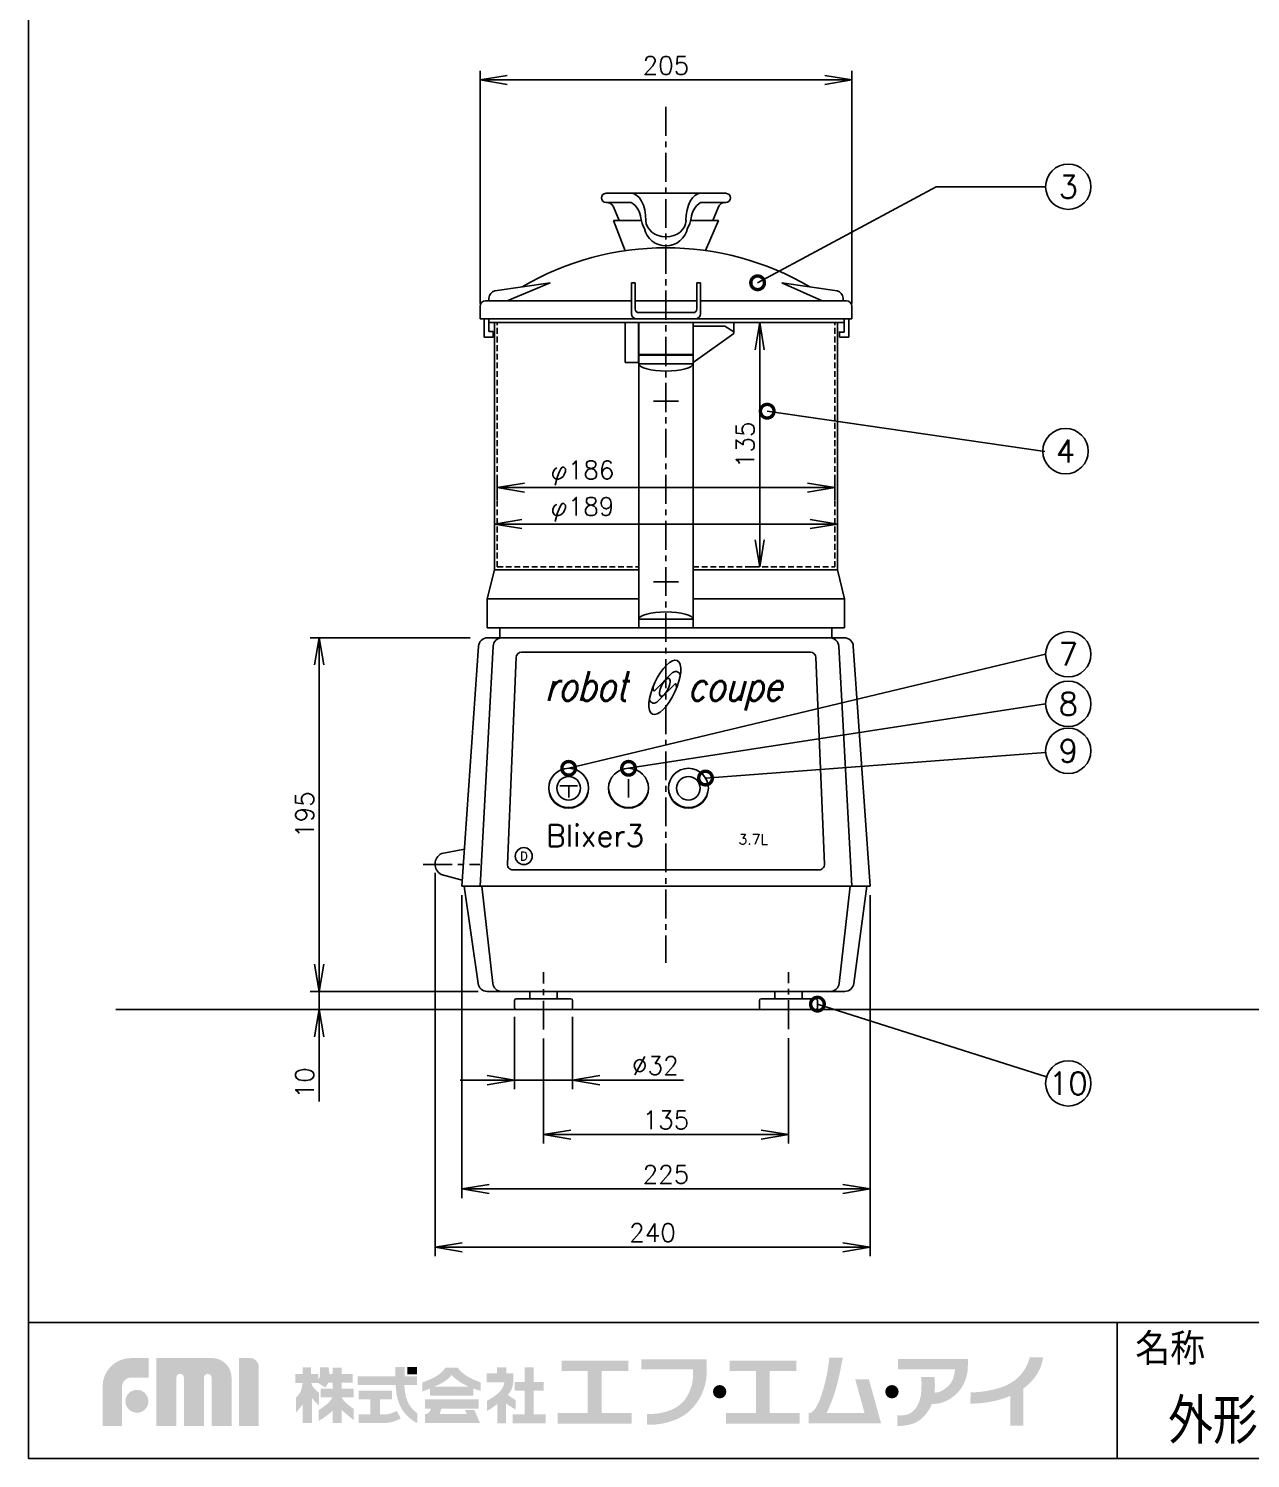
# Model space of a CAD drawing. Extents: x 115 to 2025, y 0 to 1377.
# Drawn here: x 115 to 789, y 0 to 788 of the extents above; entities that cross this region are included whole.
import ezdxf
from ezdxf.enums import TextEntityAlignment as Align

# ---------------------------------------------------------------- set-up
doc = ezdxf.new("R2010")
doc.units = 0
doc.header["$LTSCALE"] = 0.5
doc.header["$PDMODE"] = 3
doc.linetypes.add('CENTER', pattern=[50.8, 31.75, -6.35, 6.35, -6.35])
doc.linetypes.add('HIDDEN', pattern=[9.525, 6.35, -3.175])
doc.layers.get('0').update_dxf_attribs({"linetype": 'CONTINUOUS'})
doc.layers.get('DEFPOINTS').update_dxf_attribs({"linetype": 'CONTINUOUS'})
for name, color, linetype in [('DANMEN', 7, 'CONTINUOUS'), ('SUNPOU', 7, 'CONTINUOUS'), ('WAKU', 7, 'CONTINUOUS')]:
    doc.layers.add(name, color=color, linetype=linetype)
doc.styles.get("Standard").update_dxf_attribs({"font": 'ROMANS', "bigfont": 'EXTFONT.shx'})
doc.dimstyles.get("Standard").update_dxf_attribs({"dimscale": 5, "dimtxt": 2, "dimasz": 3, "dimexe": 1, "dimexo": 1, "dimgap": 0.6, "dimtad": 3, "dimdec": 0, "dimzin": 0, "dimdsep": 46, "dimtxsty": 'STANDARD', "dimblk1": 'OPEN', "dimblk2": 'OPEN', "dimsah": 1, "dimcen": 1.5, "dimclrd": 7, "dimclre": 7, "dimclrt": 7, "dimadec": 0, "dimazin": 0, "dimtfac": 1, "dimtdec": 0, "dimtmove": 0, "dimatfit": 0, "dimldrblk": 'DOTSMALL', "dimfxl": 1, "dimtvp": 1, "dimtolj": 1, "dimtzin": 0, "dimarcsym": 0})

# ---------------------------------------------------------------- blocks, each defined once
blk = doc.blocks.new('_OPEN')
at = {"color": 0, "linetype": 'ByBlock'}
for p, q in [((-1, 0.167), (0, 0)), ((0, 0), (-1, -0.167)), ((0, 0), (-1, 0))]:
    blk.add_line(p, q, dxfattribs=at)
blk = doc.blocks.new('*D2')
at = {"layer": 'DEFPOINTS', "color": 0}
for p in [(533.84, 236.66), (398.84, 236.41), (533.84, 178.54)]:
    blk.add_point(p, dxfattribs=at)
at = {"layer": 'SUNPOU', "color": 7, "lineweight": -2}
for p, q in [((398.84, 231.41), (398.84, 173.54)), ((533.84, 231.66), (533.84, 173.54)), ((413.84, 178.54), (518.84, 178.54))]:
    blk.add_line(p, q, dxfattribs=at)
at = {"layer": 'SUNPOU', "color": 7, "lineweight": -2, "xscale": 15, "yscale": 15, "zscale": 15, "rotation": 180}
blk.add_blockref('_OPEN', (398.84, 178.54), dxfattribs=at)
at = {"layer": 'SUNPOU', "color": 7, "lineweight": -2, "xscale": 15, "yscale": 15, "zscale": 15}
blk.add_blockref('_OPEN', (533.84, 178.54), dxfattribs=at)
at = {"layer": 'SUNPOU', "color": 7, "insert": (466.34, 186.54), "char_height": 10, "attachment_point": 5}
blk.add_mtext('\\A1;135', dxfattribs=at)
blk = doc.blocks.new('_DotSmall')
at = {"color": 0, "linetype": 'ByBlock', "const_width": 0.5}
blk.add_lwpolyline([(-0.0625, 0, 1), (0.0625, 0, 1)], format="xyb", close=True, dxfattribs=at)
blk = doc.blocks.new('*D3')
at = {"layer": 'DEFPOINTS', "color": 0}
for p in [(382.84, 248.44), (414.84, 248.44), (414.84, 208.54)]:
    blk.add_point(p, dxfattribs=at)
at = {"layer": 'SUNPOU', "color": 7, "lineweight": -2}
for p, q in [((382.84, 243.44), (382.84, 203.54)), ((414.84, 243.44), (414.84, 203.54)), ((367.84, 208.54), (352.84, 208.54)), ((382.84, 208.54), (414.84, 208.54)), ((429.84, 208.54), (476.07, 208.54))]:
    blk.add_line(p, q, dxfattribs=at)
at = {"layer": 'SUNPOU', "color": 7, "lineweight": -2, "xscale": 15, "yscale": 15, "zscale": 15}
blk.add_blockref('_OPEN', (382.84, 208.54), dxfattribs=at)
at = {"layer": 'SUNPOU', "color": 7, "lineweight": -2, "xscale": 15, "yscale": 15, "zscale": 15, "rotation": 180}
blk.add_blockref('_OPEN', (414.84, 208.54), dxfattribs=at)
at = {"layer": 'SUNPOU', "color": 7, "insert": (460.46, 216.54), "char_height": 10, "attachment_point": 5}
blk.add_mtext('\\A1;%%C32', dxfattribs=at)
blk = doc.blocks.new('*D4')
at = {"layer": 'DEFPOINTS', "color": 0}
for p in [(367.76, 257.44), (275.17, 247.44), (358.42, 247.44)]:
    blk.add_point(p, dxfattribs=at)
at = {"layer": 'SUNPOU', "color": 7, "lineweight": -2}
for p, q in [((275.17, 272.44), (275.17, 287.44)), ((362.76, 257.44), (270.17, 257.44)), ((275.17, 257.44), (275.17, 247.44)), ((353.42, 247.44), (270.17, 247.44)), ((275.17, 232.44), (275.17, 196.68))]:
    blk.add_line(p, q, dxfattribs=at)
at = {"layer": 'SUNPOU', "color": 7, "lineweight": -2, "xscale": 15, "yscale": 15, "zscale": 15}
for p, rotation in [((275.17, 257.44), 270), ((275.17, 247.44), 90)]:
    blk.add_blockref('_OPEN', p, dxfattribs=dict(at, rotation=rotation))
at = {"layer": 'SUNPOU', "color": 7, "insert": (267.17, 207.06), "char_height": 10, "attachment_point": 5, "rotation": 90}
blk.add_mtext('\\A1;10', dxfattribs=at)
blk = doc.blocks.new('*D5')
at = {"layer": 'DEFPOINTS', "color": 0}
for p in [(275.17, 452.44), (363.32, 452.44), (367.76, 257.44)]:
    blk.add_point(p, dxfattribs=at)
at = {"layer": 'SUNPOU', "color": 7, "lineweight": -2}
for p, q in [((358.32, 452.44), (270.17, 452.44)), ((275.17, 272.44), (275.17, 437.44)), ((362.76, 257.44), (270.17, 257.44))]:
    blk.add_line(p, q, dxfattribs=at)
at = {"layer": 'SUNPOU', "color": 7, "lineweight": -2, "xscale": 15, "yscale": 15, "zscale": 15}
for p, rotation in [((275.17, 452.44), 90), ((275.17, 257.44), 270)]:
    blk.add_blockref('_OPEN', p, dxfattribs=dict(at, rotation=rotation))
at = {"layer": 'SUNPOU', "color": 7, "insert": (267.17, 354.94), "char_height": 10, "attachment_point": 5, "rotation": 90}
blk.add_mtext('\\A1;195', dxfattribs=at)
blk = doc.blocks.new('*D11')
at = {"layer": 'DEFPOINTS', "color": 0}
for p in [(518.01, 626.15), (520.59, 626.15), (520.59, 491.44)]:
    blk.add_point(p, dxfattribs=at)
at = {"layer": 'SUNPOU', "color": 7, "lineweight": -2}
for p, q in [((515.59, 626.15), (513.01, 626.15)), ((518.01, 506.44), (518.01, 611.15)), ((515.59, 491.44), (513.01, 491.44))]:
    blk.add_line(p, q, dxfattribs=at)
at = {"layer": 'SUNPOU', "color": 7, "lineweight": -2, "xscale": 15, "yscale": 15, "zscale": 15}
for p, rotation in [((518.01, 626.15), 90), ((518.01, 491.44), 270)]:
    blk.add_blockref('_OPEN', p, dxfattribs=dict(at, rotation=rotation))
at = {"layer": 'SUNPOU', "color": 7, "insert": (510.01, 558.8), "char_height": 10, "attachment_point": 5, "rotation": 90}
blk.add_mtext('\\A1;135', dxfattribs=at)
blk = doc.blocks.new('*D17')
at = {"layer": 'DEFPOINTS', "color": 0}
for p in [(568.84, 759.92), (363.84, 631.65), (568.84, 631.65)]:
    blk.add_point(p, dxfattribs=at)
at = {"layer": 'SUNPOU', "color": 7, "lineweight": -2}
for p, q in [((363.84, 636.65), (363.84, 764.92)), ((568.84, 636.65), (568.84, 764.92)), ((378.84, 759.92), (553.84, 759.92))]:
    blk.add_line(p, q, dxfattribs=at)
at = {"layer": 'SUNPOU', "color": 7, "lineweight": -2, "xscale": 15, "yscale": 15, "zscale": 15, "rotation": 180}
blk.add_blockref('_OPEN', (363.84, 759.92), dxfattribs=at)
at = {"layer": 'SUNPOU', "color": 7, "lineweight": -2, "xscale": 15, "yscale": 15, "zscale": 15}
blk.add_blockref('_OPEN', (568.84, 759.92), dxfattribs=at)
at = {"layer": 'SUNPOU', "color": 7, "insert": (466.34, 767.92), "char_height": 10, "attachment_point": 5}
blk.add_mtext('\\A1;205', dxfattribs=at)
blk = doc.blocks.new('*D22')
at = {"layer": 'DEFPOINTS', "color": 0}
for p in [(353.84, 315.44), (578.84, 315.44), (578.84, 148.54)]:
    blk.add_point(p, dxfattribs=at)
at = {"layer": 'SUNPOU', "color": 7, "lineweight": -2}
for p, q in [((353.84, 310.44), (353.84, 143.54)), ((578.84, 310.44), (578.84, 143.54)), ((368.84, 148.54), (563.84, 148.54))]:
    blk.add_line(p, q, dxfattribs=at)
at = {"layer": 'SUNPOU', "color": 7, "lineweight": -2, "xscale": 15, "yscale": 15, "zscale": 15, "rotation": 180}
blk.add_blockref('_OPEN', (353.84, 148.54), dxfattribs=at)
at = {"layer": 'SUNPOU', "color": 7, "lineweight": -2, "xscale": 15, "yscale": 15, "zscale": 15}
blk.add_blockref('_OPEN', (578.84, 148.54), dxfattribs=at)
at = {"layer": 'SUNPOU', "color": 7, "insert": (466.34, 156.54), "char_height": 10, "attachment_point": 5}
blk.add_mtext('\\A1;225', dxfattribs=at)
blk = doc.blocks.new('*D23')
at = {"layer": 'DEFPOINTS', "color": 0}
for p in [(339.04, 327.8), (578.84, 315.44), (578.84, 116.43)]:
    blk.add_point(p, dxfattribs=at)
at = {"layer": 'SUNPOU', "color": 7, "lineweight": -2}
for p, q in [((339.04, 322.8), (339.04, 111.43)), ((578.84, 310.44), (578.84, 111.43)), ((354.04, 116.43), (563.84, 116.43))]:
    blk.add_line(p, q, dxfattribs=at)
at = {"layer": 'SUNPOU', "color": 7, "lineweight": -2, "xscale": 15, "yscale": 15, "zscale": 15, "rotation": 180}
blk.add_blockref('_OPEN', (339.04, 116.43), dxfattribs=at)
at = {"layer": 'SUNPOU', "color": 7, "lineweight": -2, "xscale": 15, "yscale": 15, "zscale": 15}
blk.add_blockref('_OPEN', (578.84, 116.43), dxfattribs=at)
at = {"layer": 'SUNPOU', "color": 7, "insert": (458.94, 124.43), "char_height": 10, "attachment_point": 5}
blk.add_mtext('\\A1;240', dxfattribs=at)
blk = doc.blocks.new('*D24')
at = {"layer": 'DEFPOINTS', "color": 0}
for p in [(371.84, 515.11), (560.84, 515.11), (560.84, 515.11)]:
    blk.add_point(p, dxfattribs=at)
at = {"layer": 'SUNPOU', "color": 7, "lineweight": -2}
blk.add_line((386.84, 515.11), (545.84, 515.11), dxfattribs=at)
at = {"layer": 'SUNPOU', "color": 7, "lineweight": -2, "xscale": 15, "yscale": 15, "zscale": 15, "rotation": 180}
blk.add_blockref('_OPEN', (371.84, 515.11), dxfattribs=at)
at = {"layer": 'SUNPOU', "color": 7, "lineweight": -2, "xscale": 15, "yscale": 15, "zscale": 15}
blk.add_blockref('_OPEN', (560.84, 515.11), dxfattribs=at)
at = {"layer": 'SUNPOU', "color": 7, "insert": (420.31, 523.11), "char_height": 10, "attachment_point": 5}
blk.add_mtext('\\A1;φ189', dxfattribs=at)
blk = doc.blocks.new('*D25')
at = {"layer": 'DEFPOINTS', "color": 0}
for p in [(373.34, 535.21), (373.34, 523.34), (559.34, 523.34)]:
    blk.add_point(p, dxfattribs=at)
at = {"layer": 'SUNPOU', "color": 7, "lineweight": -2}
for p, q in [((373.34, 528.34), (373.34, 540.21)), ((559.34, 528.34), (559.34, 540.21)), ((544.34, 535.21), (388.34, 535.21))]:
    blk.add_line(p, q, dxfattribs=at)
at = {"layer": 'SUNPOU', "color": 7, "lineweight": -2, "xscale": 15, "yscale": 15, "zscale": 15, "rotation": 180}
blk.add_blockref('_OPEN', (373.34, 535.21), dxfattribs=at)
at = {"layer": 'SUNPOU', "color": 7, "lineweight": -2, "xscale": 15, "yscale": 15, "zscale": 15}
blk.add_blockref('_OPEN', (559.34, 535.21), dxfattribs=at)
at = {"layer": 'SUNPOU', "color": 7, "insert": (420.31, 543.21), "char_height": 10, "attachment_point": 5}
blk.add_mtext('\\A1;φ186', dxfattribs=at)

msp = doc.modelspace()

# ---------------------------------------------------------------- hatches: boundary and pattern name
at = {"layer": 'WAKU'}
h = msp.add_hatch(color=1, dxfattribs=at)
edge = h.paths.add_edge_path()
edge.add_spline(control_points=[(155.78, 17.85), (155.78, 17.85), (155.78, 39.66), (155.78, 39.66), (155.78, 48.29), (162.8, 55.31), (171.43, 55.31), (171.43, 55.31), (181.16, 55.31), (181.16, 55.31), (181.16, 55.31), (181.16, 44.53), (181.16, 44.53), (181.16, 44.53), (171.43, 44.53), (171.43, 44.53), (168.75, 44.53), (166.56, 42.34), (166.56, 39.66), (166.56, 39.66), (166.56, 17.85), (166.56, 17.85), (166.56, 17.85), (155.78, 17.85), (155.78, 17.85)], knot_values=[0, 0, 0, 0, 1, 1, 1, 2, 2, 2, 3, 3, 3, 4, 4, 4, 5, 5, 5, 6, 6, 6, 7, 7, 7, 8, 8, 8, 8], degree=3, periodic=0)
h = msp.add_hatch(color=1, dxfattribs=at)
edge = h.paths.add_edge_path()
edge.add_spline(control_points=[(226.74, 17.85), (226.74, 17.85), (215.86, 17.85), (215.86, 17.85), (215.86, 17.85), (215.86, 44.54), (215.86, 44.54), (215.86, 45.7), (214.92, 46.64), (213.76, 46.64), (212.6, 46.64), (211.66, 45.7), (211.66, 44.54), (211.66, 44.54), (211.66, 17.85), (211.66, 17.85), (211.66, 17.85), (200.62, 17.85), (200.62, 17.85), (200.62, 17.85), (200.62, 44.54), (200.62, 44.54), (200.62, 45.7), (199.69, 46.64), (198.53, 46.64), (197.36, 46.64), (196.42, 45.7), (196.42, 44.54), (196.42, 44.54), (196.42, 17.85), (196.42, 17.85), (196.42, 17.85), (185.4, 17.85), (185.4, 17.85), (185.4, 17.85), (185.4, 55.31), (185.4, 55.31), (185.4, 55.31), (201.24, 55.31), (201.24, 55.31), (201.24, 55.31), (216.11, 55.31), (216.11, 55.31), (222.05, 55.31), (226.89, 50.48), (226.89, 44.54), (226.89, 44.54), (226.89, 43.54), (226.89, 43.54), (226.89, 41.88), (226.89, 17.85), (226.89, 17.85), (226.89, 17.85), (226.74, 17.85), (226.74, 17.85)], knot_values=[0, 0, 0, 0, 1, 1, 1, 2, 2, 2, 3, 3, 3, 4, 4, 4, 5, 5, 5, 6, 6, 6, 7, 7, 7, 8, 8, 8, 9, 9, 9, 10, 10, 10, 11, 11, 11, 12, 12, 12, 13, 13, 13, 14, 14, 14, 15, 15, 15, 16, 16, 16, 17, 17, 17, 18, 18, 18, 18], degree=3, periodic=0)
h = msp.add_hatch(color=1, dxfattribs=at)
edge = h.paths.add_edge_path()
edge.add_spline(control_points=[(231.05, 17.85), (231.05, 17.85), (231.05, 55.33), (231.05, 55.33), (231.05, 55.33), (236.97, 55.33), (236.97, 55.33), (239.66, 55.33), (241.84, 53.15), (241.84, 50.46), (241.84, 50.46), (241.84, 17.85), (241.84, 17.85), (241.84, 17.85), (231.05, 17.85), (231.05, 17.85)], knot_values=[0, 0, 0, 0, 1, 1, 1, 2, 2, 2, 3, 3, 3, 4, 4, 4, 5, 5, 5, 5], degree=3, periodic=0)
h = msp.add_hatch(color=1, dxfattribs=at)
edge = h.paths.add_edge_path()
edge.add_spline(control_points=[(578.2, 43.65), (578.2, 43.65), (570.65, 43.65), (570.65, 43.65), (570.65, 43.65), (575.77, 25.11), (575.77, 25.11), (575.77, 25.11), (554.88, 25.11), (554.88, 25.11), (555.48, 26.27), (556.81, 29.05), (558.58, 33.87), (561.44, 41.68), (563.8, 55.58), (563.8, 55.58), (563.8, 55.58), (556.35, 55.58), (556.35, 55.58), (556.35, 55.58), (555.84, 46.26), (552.11, 35.08), (549.57, 27.44), (547.28, 25.54), (546.09, 25.11), (546.09, 25.11), (544.97, 25.11), (544.97, 25.11), (544.97, 25.11), (544.97, 19.33), (544.97, 19.33), (544.97, 19.33), (577.36, 19.33), (577.36, 19.33), (577.36, 19.33), (582.3, 19.33), (582.3, 19.33), (582.3, 19.33), (584.91, 19.33), (584.91, 19.33), (584.91, 19.33), (578.2, 43.65), (578.2, 43.65)], knot_values=[0, 0, 0, 0, 1, 1, 1, 2, 2, 2, 3, 3, 3, 4, 4, 4, 5, 5, 5, 6, 6, 6, 7, 7, 7, 8, 8, 8, 9, 9, 9, 10, 10, 10, 11, 11, 11, 12, 12, 12, 13, 13, 13, 14, 14, 14, 14], degree=3, periodic=0)
h = msp.add_hatch(color=1, dxfattribs=at)
edge = h.paths.add_edge_path()
edge.add_spline(control_points=[(674.23, 55.69), (674.23, 55.69), (666.91, 55.69), (666.91, 55.69), (666.89, 55.57), (664.79, 45.48), (654.9, 40.72), (651.18, 38.93), (647.89, 38.14), (645.1, 37.55), (638.95, 36.25), (634.42, 36.46), (634.37, 36.46), (634.37, 36.46), (634.05, 30.24), (634.05, 30.24), (634.26, 30.23), (639.39, 29.98), (646.39, 31.46), (649.17, 32.05), (652.38, 32.86), (656.11, 34.45), (656.11, 34.45), (656.11, 18.05), (656.11, 18.05), (656.11, 18.05), (663.36, 18.05), (663.36, 18.05), (663.36, 18.05), (663.36, 38.48), (663.36, 38.48), (673.54, 45.8), (674.12, 55.2), (674.23, 55.69)], knot_values=[0, 0, 0, 0, 1, 1, 1, 2, 2, 2, 3, 3, 3, 4, 4, 4, 5, 5, 5, 6, 6, 6, 7, 7, 7, 8, 8, 8, 9, 9, 9, 10, 10, 10, 11, 11, 11, 11], degree=3, periodic=0)
h = msp.add_hatch(color=1, dxfattribs=at)
edge = h.paths.add_edge_path(flags=16)
edge.add_spline(control_points=[(294.19, 27.33), (294.19, 27.33), (292.22, 28.6), (290.19, 30.35), (288.97, 31.4), (288.13, 32.65), (287.66, 33.48), (287.66, 33.48), (287.66, 33.58), (287.66, 33.58), (287.66, 33.58), (294.1, 33.58), (294.1, 33.58), (294.1, 33.58), (294.1, 38.36), (294.1, 38.36), (294.1, 38.36), (287.66, 38.36), (287.66, 38.36), (287.66, 38.36), (287.66, 41.73), (287.66, 41.73), (287.66, 41.73), (293.7, 41.73), (293.7, 41.73), (293.7, 41.73), (293.7, 46.51), (293.7, 46.51), (293.7, 46.51), (287.66, 46.51), (287.66, 46.51), (287.66, 46.51), (287.66, 50.09), (287.66, 50.09), (287.66, 50.09), (282.6, 50.09), (282.6, 50.09), (282.6, 50.09), (282.6, 46.51), (282.6, 46.51), (282.6, 46.51), (280.76, 46.51), (280.76, 46.51), (280.68, 48.6), (280.35, 50.17), (280.35, 50.17), (280.35, 50.17), (275.64, 50.17), (275.64, 50.17), (275.64, 50.17), (275.71, 46.23), (275.64, 45.38), (275.6, 44.9), (275.13, 44.13), (274.73, 43.56), (274.73, 43.56), (274.73, 46.51), (274.73, 46.51), (274.73, 46.51), (270.6, 46.51), (270.6, 46.51), (270.6, 46.51), (270.6, 50.17), (270.6, 50.17), (270.6, 50.17), (266.06, 50.17), (266.06, 50.17), (266.06, 50.17), (266.06, 46.51), (266.06, 46.51), (266.06, 46.51), (262.08, 46.51), (262.08, 46.51), (262.08, 46.51), (262.08, 41.66), (262.08, 41.66), (262.08, 41.66), (266.06, 41.66), (266.06, 41.66), (266.06, 41.66), (266.06, 41.59), (266.06, 41.59), (265.95, 40.74), (265.46, 37.51), (264.55, 36.11), (263.49, 34.5), (262.44, 33.65), (262.44, 33.65), (262.44, 33.65), (262.44, 25.37), (262.44, 25.37), (262.44, 25.37), (264.98, 28), (266.06, 29.81), (266.06, 29.81), (266.06, 19.43), (266.06, 19.43), (266.06, 19.43), (270.6, 19.43), (270.6, 19.43), (270.6, 19.43), (270.6, 19.46), (270.6, 19.46), (270.6, 19.46), (271.22, 19.46), (271.22, 19.46), (271.22, 19.46), (271.22, 33.35), (271.22, 33.35), (272.38, 31.65), (275.01, 29.23), (275.01, 29.23), (275.01, 29.23), (275.01, 36.25), (275.01, 36.25), (275.01, 36.25), (273.05, 37.8), (272.13, 38.93), (271.4, 39.83), (270.9, 41.16), (270.73, 41.66), (270.73, 41.66), (274.38, 41.66), (274.38, 41.66), (274.38, 41.66), (278.59, 39.14), (278.59, 39.14), (278.59, 39.14), (279.46, 40.25), (280.09, 41.73), (280.09, 41.73), (282.6, 41.73), (282.6, 41.73), (282.6, 41.73), (282.6, 38.36), (282.6, 38.36), (282.6, 38.36), (276.04, 38.36), (276.04, 38.36), (276.04, 38.36), (276.04, 33.58), (276.04, 33.58), (276.04, 33.58), (282.44, 33.58), (282.44, 33.58), (282.03, 32.71), (281.09, 31.16), (279.15, 29.65), (276.28, 27.4), (274.87, 26.63), (274.87, 26.63), (274.87, 26.63), (274.87, 20.66), (274.87, 20.66), (274.87, 20.66), (280.7, 24.03), (282.6, 26.49), (282.6, 26.49), (282.6, 19.46), (282.6, 19.46), (282.6, 19.46), (287.66, 19.46), (287.66, 19.46), (287.66, 19.46), (287.66, 26.67), (287.66, 26.67), (290.01, 24.4), (294.19, 21.15), (294.19, 21.15), (294.19, 21.15), (294.19, 27.33), (294.19, 27.33)], knot_values=[0, 0, 0, 0, 1, 1, 1, 2, 2, 2, 3, 3, 3, 4, 4, 4, 5, 5, 5, 6, 6, 6, 7, 7, 7, 8, 8, 8, 9, 9, 9, 10, 10, 10, 11, 11, 11, 12, 12, 12, 13, 13, 13, 14, 14, 14, 15, 15, 15, 16, 16, 16, 17, 17, 17, 18, 18, 18, 19, 19, 19, 20, 20, 20, 21, 21, 21, 22, 22, 22, 23, 23, 23, 24, 24, 24, 25, 25, 25, 26, 26, 26, 27, 27, 27, 28, 28, 28, 29, 29, 29, 30, 30, 30, 31, 31, 31, 32, 32, 32, 33, 33, 33, 34, 34, 34, 35, 35, 35, 36, 36, 36, 37, 37, 37, 38, 38, 38, 39, 39, 39, 40, 40, 40, 41, 41, 41, 42, 42, 42, 43, 43, 43, 44, 44, 44, 45, 45, 45, 46, 46, 46, 47, 47, 47, 48, 48, 48, 49, 49, 49, 50, 50, 50, 51, 51, 51, 52, 52, 52, 53, 53, 53, 54, 54, 54, 55, 55, 55, 56, 56, 56, 57, 57, 57, 57], degree=3, periodic=0)
h = msp.add_hatch(color=1, dxfattribs=at)
edge = h.paths.add_edge_path()
edge.add_spline(control_points=[(324.59, 30), (323.65, 31.73), (322.93, 33.91), (322.57, 36.02), (322.28, 37.71), (322.18, 39.45), (322.14, 40.54), (322.14, 40.54), (329.04, 40.54), (329.04, 40.54), (329.04, 40.54), (329.04, 45.32), (329.04, 45.32), (329.04, 45.32), (322.22, 45.32), (322.22, 45.32), (322.22, 45.32), (322.22, 50.44), (322.22, 50.44), (322.22, 50.44), (317.16, 50.44), (317.16, 50.44), (317.16, 50.44), (317.16, 45.32), (317.16, 45.32), (317.16, 45.32), (296.37, 45.32), (296.37, 45.32), (296.37, 45.32), (296.37, 40.54), (296.37, 40.54), (296.37, 40.54), (317.37, 40.54), (317.37, 40.54), (317.41, 39.31), (317.53, 37.27), (317.88, 35.22), (318.33, 32.63), (319.27, 29.91), (320.45, 27.75), (323.06, 23.02), (327.45, 20.44), (327.86, 20.19), (328.26, 19.94), (329.28, 19.53), (329.28, 19.53), (329.28, 19.53), (329.28, 24.83), (329.28, 24.83), (328.06, 25.71), (325.95, 27.53), (324.59, 30)], knot_values=[0, 0, 0, 0, 1, 1, 1, 2, 2, 2, 3, 3, 3, 4, 4, 4, 5, 5, 5, 6, 6, 6, 7, 7, 7, 8, 8, 8, 9, 9, 9, 10, 10, 10, 11, 11, 11, 12, 12, 12, 13, 13, 13, 14, 14, 14, 15, 15, 15, 16, 16, 16, 17, 17, 17, 17], degree=3, periodic=0)
for points in [[(329.04, 46.37), (323.83, 46.37), (323.83, 50.44), (329.04, 50.44)], [(393.46, 24.35), (393.46, 37.32), (398.91, 37.32), (398.91, 42.19), (393.46, 42.19), (393.46, 50.16), (388.54, 50.16), (388.54, 42.19), (383.02, 42.19), (383.02, 37.32), (388.54, 37.32), (388.54, 24.35), (381.85, 24.35), (381.85, 19.42), (400.08, 19.42), (400.08, 24.35)], [(430.86, 25), (430.86, 48.15), (445.65, 48.15), (445.65, 53.89), (408.87, 53.89), (408.87, 48.15), (423.27, 48.15), (423.27, 25), (406.73, 25), (406.73, 19.06), (447.4, 19.06), (447.4, 25)], [(523.48, 25), (523.48, 48.15), (538.26, 48.15), (538.26, 53.89), (501.49, 53.89), (501.49, 48.15), (515.89, 48.15), (515.89, 25), (499.35, 25), (499.35, 19.06), (540.02, 19.06), (540.02, 25)]]:
    msp.add_hatch(color=1, dxfattribs=at).paths.add_polyline_path(points)
h = msp.add_hatch(color=1, dxfattribs=at)
edge = h.paths.add_edge_path()
edge.add_spline(control_points=[(338.77, 39.64), (340.28, 40.3), (341.67, 40.94), (342.48, 41.4), (345.01, 42.84), (347.48, 44.65), (347.93, 45.88), (348.01, 45.89), (348.11, 45.94), (348.26, 45.86), (348.28, 45.55), (351.03, 43.25), (353.12, 41.92), (354.52, 41.04), (356.02, 40.28), (357.47, 39.64), (357.47, 39.64), (338.77, 39.64), (338.77, 39.64)], knot_values=[0, 0, 0, 0, 1, 1, 1, 2, 2, 2, 3, 3, 3, 4, 4, 4, 5, 5, 5, 6, 6, 6, 6], degree=3, periodic=0)
edge = h.paths.add_edge_path(flags=16)
edge.add_spline(control_points=[(364.28, 41.86), (364.28, 41.86), (361.16, 42.86), (357.85, 44.65), (353.19, 47.18), (351.5, 50.1), (351.5, 50.1), (351.5, 50.1), (344.82, 50.1), (344.82, 50.1), (344.82, 50.1), (343.07, 46.98), (338.92, 44.84), (334.77, 42.7), (331.98, 41.86), (331.98, 41.86), (331.98, 41.86), (331.98, 36.8), (331.98, 36.8), (331.98, 36.8), (334, 37.6), (336.32, 38.58), (336.32, 38.58), (336.32, 34.6), (336.32, 34.6), (336.32, 34.6), (360.08, 34.6), (360.08, 34.6), (360.08, 34.6), (360.08, 38.57), (360.08, 38.57), (362.49, 37.66), (364.28, 37.19), (364.28, 37.19), (364.28, 37.19), (364.28, 41.86), (364.28, 41.86)], knot_values=[0, 0, 0, 0, 1, 1, 1, 2, 2, 2, 3, 3, 3, 4, 4, 4, 5, 5, 5, 6, 6, 6, 7, 7, 7, 8, 8, 8, 9, 9, 9, 10, 10, 10, 11, 11, 11, 12, 12, 12, 12], degree=3, periodic=0)
h = msp.add_hatch(color=1, dxfattribs=at)
edge = h.paths.add_edge_path()
edge.add_spline(control_points=[(383.54, 32.13), (383.54, 32.13), (381.34, 33.36), (380.3, 34.14), (379.88, 34.45), (379.54, 34.82), (379.26, 35.14), (380.05, 36.02), (380.71, 36.93), (381.14, 37.84), (382.76, 41.28), (382.12, 46.86), (382.12, 46.86), (382.12, 46.86), (378.29, 46.86), (378.29, 46.86), (378.29, 46.86), (378.29, 50.16), (378.29, 50.16), (378.29, 50.16), (373.29, 50.16), (373.29, 50.16), (373.29, 50.16), (373.29, 46.86), (373.29, 46.86), (373.29, 46.86), (367.46, 46.86), (367.46, 46.86), (367.46, 46.86), (367.46, 41.92), (367.46, 41.92), (367.46, 41.92), (377.24, 41.92), (377.24, 41.92), (377.08, 39.73), (375.28, 36.99), (373.49, 35.57), (371.6, 34.08), (367.63, 31.68), (367.63, 31.68), (367.63, 31.68), (367.63, 26.1), (367.63, 26.1), (367.63, 26.1), (369.4, 27.01), (372.06, 29.02), (372.45, 29.32), (372.93, 29.67), (373.42, 30.04), (373.42, 30.04), (373.42, 19.42), (373.42, 19.42), (373.42, 19.42), (378.23, 19.42), (378.23, 19.42), (378.23, 19.42), (378.23, 30.27), (378.23, 30.27), (380.43, 28.62), (383.54, 26.88), (383.54, 26.88), (383.54, 26.88), (383.54, 32.13), (383.54, 32.13)], knot_values=[0, 0, 0, 0, 1, 1, 1, 2, 2, 2, 3, 3, 3, 4, 4, 4, 5, 5, 5, 6, 6, 6, 7, 7, 7, 8, 8, 8, 9, 9, 9, 10, 10, 10, 11, 11, 11, 12, 12, 12, 13, 13, 13, 14, 14, 14, 15, 15, 15, 16, 16, 16, 17, 17, 17, 18, 18, 18, 19, 19, 19, 20, 20, 20, 21, 21, 21, 21], degree=3, periodic=0)
h = msp.add_hatch(color=1, dxfattribs=at)
edge = h.paths.add_edge_path()
edge.add_spline(control_points=[(488.75, 49.02), (488.75, 49.02), (488.75, 50.06), (488.75, 50.06), (488.76, 50.73), (488.77, 51.12), (488.75, 51.17), (488.75, 51.17), (488.75, 54.67), (488.75, 54.67), (488.75, 54.67), (452.69, 54.67), (452.69, 54.67), (452.69, 54.67), (452.69, 49.02), (452.69, 49.02), (452.69, 49.02), (481.18, 49.02), (481.18, 49.02), (481.32, 47.05), (481.43, 42.9), (480.27, 39.37), (479.06, 35.68), (477.51, 33.01), (475.36, 30.8), (471.02, 26.3), (462.93, 24.17), (455.8, 24.48), (455.8, 24.48), (455.8, 24.47), (455.8, 24.47), (455.8, 24.47), (455.8, 18.59), (455.8, 18.59), (455.8, 18.59), (455.8, 18.58), (455.8, 18.58), (464.54, 18.2), (474.66, 21.22), (480.13, 26.87), (482.74, 29.58), (485.09, 32.85), (486.75, 37.09), (488.34, 41.12), (488.74, 44.79), (488.74, 47.37), (488.73, 47.99), (488.73, 48.54), (488.74, 49.02), (488.74, 49.02), (488.75, 49.02), (488.75, 49.02)], knot_values=[0, 0, 0, 0, 1, 1, 1, 2, 2, 2, 3, 3, 3, 4, 4, 4, 5, 5, 5, 6, 6, 6, 7, 7, 7, 8, 8, 8, 9, 9, 9, 10, 10, 10, 11, 11, 11, 12, 12, 12, 13, 13, 13, 14, 14, 14, 15, 15, 15, 16, 16, 16, 17, 17, 17, 17], degree=3, periodic=0)
h = msp.add_hatch(color=1, dxfattribs=at)
edge = h.paths.add_edge_path()
edge.add_spline(control_points=[(632.75, 50.8), (632.75, 50.8), (632.75, 54.88), (632.75, 54.88), (632.75, 54.88), (594.26, 54.88), (594.26, 54.88), (594.26, 54.88), (594.26, 49.08), (594.26, 49.08), (594.26, 49.08), (625.63, 49.08), (625.63, 49.08), (625.52, 47.53), (624.97, 42.7), (622.25, 40.16), (618.98, 37.12), (616.6, 36.25), (614.42, 36.25), (614.41, 36.25), (614.4, 36.25), (614.38, 36.25), (614.84, 40.73), (614.34, 44.95), (614.34, 44.95), (614.34, 44.95), (606.95, 44.95), (606.95, 44.95), (606.95, 44.95), (607.43, 43.71), (607.1, 37.26), (606.73, 30.3), (603.69, 26.46), (601.01, 24.87), (598.32, 23.27), (593.82, 23.7), (593.82, 23.7), (593.82, 23.7), (593.82, 17.83), (593.82, 17.83), (593.82, 17.83), (596.14, 17.62), (601.22, 18.78), (605.72, 19.79), (609.6, 23.21), (612.46, 28.85), (612.53, 28.99), (612.81, 29.87), (612.87, 30.02), (616.36, 30.06), (620.34, 30.32), (626.02, 35.16), (630.44, 38.93), (632.17, 44.84), (632.62, 48.07), (632.62, 48.07), (632.75, 50.8), (632.75, 50.8)], knot_values=[0, 0, 0, 0, 1, 1, 1, 2, 2, 2, 3, 3, 3, 4, 4, 4, 5, 5, 5, 6, 6, 6, 7, 7, 7, 8, 8, 8, 9, 9, 9, 10, 10, 10, 11, 11, 11, 12, 12, 12, 13, 13, 13, 14, 14, 14, 15, 15, 15, 16, 16, 16, 17, 17, 17, 18, 18, 18, 19, 19, 19, 19], degree=3, periodic=0)
h = msp.add_hatch(color=1, dxfattribs=at)
edge = h.paths.add_edge_path()
edge.add_spline(control_points=[(499.63, 36.76), (499.63, 34.72), (497.98, 33.07), (495.94, 33.07), (493.9, 33.07), (492.24, 34.72), (492.24, 36.76), (492.24, 38.8), (493.9, 40.45), (495.94, 40.45), (497.98, 40.45), (499.63, 38.8), (499.63, 36.76)], knot_values=[0, 0, 0, 0, 1, 1, 1, 2, 2, 2, 3, 3, 3, 4, 4, 4, 4], degree=3, periodic=0)
h = msp.add_hatch(color=1, dxfattribs=at)
edge = h.paths.add_edge_path()
edge.add_spline(control_points=[(594.59, 36.76), (594.59, 34.72), (592.93, 33.07), (590.89, 33.07), (588.85, 33.07), (587.2, 34.72), (587.2, 36.76), (587.2, 38.8), (588.85, 40.45), (590.89, 40.45), (592.93, 40.45), (594.59, 38.8), (594.59, 36.76)], knot_values=[0, 0, 0, 0, 1, 1, 1, 2, 2, 2, 3, 3, 3, 4, 4, 4, 4], degree=3, periodic=0)
h = msp.add_hatch(color=1, dxfattribs=at)
edge = h.paths.add_edge_path()
edge.add_spline(control_points=[(168.39, 31.49), (168.39, 34.98), (171.22, 37.81), (174.71, 37.81), (178.19, 37.81), (181.02, 34.98), (181.02, 31.49), (181.02, 28.01), (178.19, 25.18), (174.71, 25.18), (171.22, 25.18), (168.39, 28.01), (168.39, 31.49)], knot_values=[0, 0, 0, 0, 1, 1, 1, 2, 2, 2, 3, 3, 3, 4, 4, 4, 4], degree=3, periodic=0)
h = msp.add_hatch(color=1, dxfattribs=at)
edge = h.paths.add_edge_path()
edge.add_spline(control_points=[(317.97, 26.18), (317.32, 25.84), (315.34, 24.9), (313.94, 24.58), (313.2, 24.42), (311.69, 24.21), (310.44, 24.21), (310.44, 24.21), (310.19, 24.21), (310.19, 24.21), (310.19, 24.21), (310.19, 24.21), (310.19, 24.21), (310.19, 24.21), (308.63, 24.21), (308.63, 24.21), (308.63, 24.21), (308.63, 32.59), (308.63, 32.59), (308.63, 32.59), (315.37, 32.59), (315.37, 32.59), (315.37, 32.59), (315.37, 37.32), (315.37, 37.32), (315.37, 37.32), (297.02, 37.32), (297.02, 37.32), (297.02, 37.32), (297.02, 32.59), (297.02, 32.59), (297.02, 32.59), (303.44, 32.59), (303.44, 32.59), (303.44, 32.59), (303.44, 24.21), (303.44, 24.21), (303.44, 24.21), (297.02, 24.22), (297.02, 24.22), (297.02, 24.22), (297.02, 19.48), (297.02, 19.48), (297.02, 19.48), (310.19, 19.5), (310.19, 19.5), (310.19, 19.5), (310.44, 19.5), (310.44, 19.5), (311.93, 19.5), (313.79, 19.69), (314.99, 19.97), (317.24, 20.48), (319.88, 21.84), (320.17, 21.99), (320.17, 21.99), (317.97, 26.18), (317.97, 26.18)], knot_values=[0, 0, 0, 0, 1, 1, 1, 2, 2, 2, 3, 3, 3, 4, 4, 4, 5, 5, 5, 6, 6, 6, 7, 7, 7, 8, 8, 8, 9, 9, 9, 10, 10, 10, 11, 11, 11, 12, 12, 12, 13, 13, 13, 14, 14, 14, 15, 15, 15, 16, 16, 16, 17, 17, 17, 18, 18, 18, 19, 19, 19, 19], degree=3, periodic=0)
h = msp.add_hatch(color=1, dxfattribs=at)
edge = h.paths.add_edge_path()
edge.add_spline(control_points=[(360.76, 26.6), (360.76, 26.6), (355.6, 26.6), (355.6, 26.6), (355.6, 26.6), (356.54, 24.51), (356.54, 24.51), (356.54, 24.51), (341.64, 24.51), (341.64, 24.51), (341.64, 24.51), (342.47, 27.38), (342.47, 27.38), (342.47, 27.38), (363.05, 27.38), (363.05, 27.38), (363.05, 27.38), (363.05, 32.54), (363.05, 32.54), (363.05, 32.54), (333.57, 32.54), (333.57, 32.54), (333.57, 32.54), (333.57, 27.38), (333.57, 27.38), (333.57, 27.38), (336.72, 27.38), (336.72, 27.38), (336.64, 26.93), (336.44, 26.16), (336, 25.72), (335.37, 25.09), (335.27, 24.95), (334.69, 24.7), (334.46, 24.61), (334.28, 24.56), (334.13, 24.51), (334.13, 24.51), (333.57, 24.51), (333.57, 24.51), (333.57, 24.51), (333.57, 19.45), (333.57, 19.45), (333.57, 19.45), (363.68, 19.45), (363.68, 19.45), (363.68, 19.45), (363.87, 19.45), (363.87, 19.45), (363.87, 19.45), (360.76, 26.6), (360.76, 26.6)], knot_values=[0, 0, 0, 0, 1, 1, 1, 2, 2, 2, 3, 3, 3, 4, 4, 4, 5, 5, 5, 6, 6, 6, 7, 7, 7, 8, 8, 8, 9, 9, 9, 10, 10, 10, 11, 11, 11, 12, 12, 12, 13, 13, 13, 14, 14, 14, 15, 15, 15, 16, 16, 16, 17, 17, 17, 17], degree=3, periodic=0)

# ---------------------------------------------------------------- linework, layer by layer
at = {"color": 2, "linetype": 'CENTER'}
for p, q in [((466.34, 745.09), (466.34, 552.51)), ((466.34, 669.19), (466.34, 273.23))]:
    msp.add_line(p, q, dxfattribs=at)
at = {"color": 2}
for p, q in [((433.34, 697.44), (499.34, 697.44)), ((447.24, 692.44), (433.34, 692.44)), ((440.6, 682.44), (437.33, 690.03)), ((485.45, 692.44), (499.34, 692.44)), ((492.09, 682.44), (495.22, 689.98)), ((443.81, 665.82), (437.34, 682.44)), ((452.73, 682.44), (437.34, 682.44)), ((479.96, 682.44), (495.34, 682.44)), ((488.12, 665.92), (495.34, 682.44)), ((402.42, 648.15), (372.03, 643.59)), ((402.42, 648.15), (378.89, 638.15)), ((447.34, 648.15), (449.34, 648.15)), ((447.34, 631.15), (447.34, 648.15)), ((449.34, 648.15), (449.34, 633.65)), ((485.34, 648.15), (483.34, 648.15)), ((483.34, 648.15), (483.34, 633.65)), ((485.34, 648.15), (485.34, 631.15)), ((530.25, 648.15), (560.64, 643.59)), ((530.25, 648.15), (552.51, 638.15)), ((530.25, 648.15), (560.64, 643.59)), ((368.7, 639.67), (368.7, 638.15)), ((563.97, 639.67), (563.97, 638.15)), ((363.84, 628.15), (363.84, 635.15)), ((366.84, 638.15), (447.34, 638.15)), ((449.34, 638.15), (483.34, 638.15)), ((451.34, 631.65), (481.34, 631.65)), ((565.84, 638.15), (485.34, 638.15)), ((568.84, 628.15), (568.84, 635.15)), ((568.84, 628.15), (363.84, 628.15)), ((366.06, 628.15), (366.06, 618.15)), ((368.7, 626.15), (368.7, 628.15)), ((368.7, 626.15), (564.55, 626.15)), ((368.7, 621.19), (368.7, 626.15)), ((371.84, 489.94), (371.84, 626.15)), ((443.84, 604.15), (443.84, 626.15)), ((451.28, 604.15), (451.28, 626.15)), ((451.34, 626.15), (451.34, 457.94)), ((481.28, 604.15), (481.28, 626.15)), ((498.84, 624.15), (481.28, 624.15)), ((481.34, 626.15), (481.34, 457.94)), ((503.84, 621.15), (498.84, 624.15)), ((503.84, 620.15), (503.84, 626.15)), ((560.87, 489.83), (560.87, 626.15)), ((564.55, 626.15), (564.55, 628.32)), ((564.55, 620.97), (564.55, 626.15)), ((567.07, 628.15), (567.07, 618.15)), ((366.06, 618.15), (371.06, 618.15)), ((371.06, 621.19), (368.7, 621.19)), ((371.06, 621.19), (371.06, 618.15)), ((371.06, 618.15), (371.06, 621.19)), ((503.84, 620.15), (481.28, 604.15)), ((562.07, 618.15), (562.07, 621.19)), ((562.07, 620.97), (562.07, 618.15)), ((564.55, 620.97), (562.07, 620.97)), ((567.07, 618.15), (562.07, 618.15)), ((451.34, 608.65), (481.34, 608.65)), ((451.34, 608.15), (481.34, 608.15)), ((443.84, 604.15), (451.28, 604.15)), ((451.34, 603.49), (481.34, 603.49)), ((459.45, 582.88), (473.22, 582.88)), ((371.84, 489.94), (367.84, 473.94)), ((371.84, 489.94), (451.34, 489.94)), ((481.34, 489.94), (560.87, 489.83)), ((560.84, 489.94), (564.84, 473.94)), ((459.45, 483.21), (473.22, 483.21)), ((367.84, 473.94), (367.84, 457.94)), ((367.84, 473.94), (451.34, 473.94)), ((481.34, 473.94), (564.84, 473.94)), ((564.84, 473.94), (564.84, 457.94)), ((367.84, 457.94), (564.84, 457.94)), ((374.84, 452.44), (374.84, 457.94)), ((451.34, 462.6), (481.34, 462.6)), ((557.84, 452.44), (557.84, 457.94)), ((466.34, 452.44), (367.95, 452.44)), ((368.06, 452.44), (556.6, 452.44)), ((466.34, 452.44), (564.61, 452.44)), ((363.07, 447.72), (353.84, 315.44)), ((371.08, 447.72), (363.84, 315.44)), ((383.72, 441.57), (378.97, 327.57)), ((386.71, 444.44), (545.96, 444.44)), ((548.96, 441.57), (553.71, 327.57)), ((561.59, 447.72), (568.84, 315.44)), ((569.61, 447.72), (578.84, 315.44)), ((470.02, 433.19), (470.12, 433.28)), ((461.33, 416.97), (461.31, 416.94)), ((407.89, 370.78), (417.53, 370.78)), ((412.71, 364.44), (412.71, 370.78)), ((445.71, 374.44), (445.71, 364.44)), ((342.74, 333.49), (355.26, 335.91)), ((381.96, 324.44), (550.71, 324.44)), ((342.42, 321.92), (354.07, 318.84)), ((353.84, 315.44), (578.84, 315.44)), ((355.16, 315.44), (362.79, 261.89)), ((364.84, 315.44), (370.84, 261.89)), ((567.84, 315.44), (561.83, 261.89)), ((577.15, 315.44), (569.88, 261.89)), ((367.76, 257.44), (564.92, 257.44)), ((382.84, 252.44), (382.84, 248.44)), ((383.84, 253.44), (413.84, 253.44)), ((391.34, 253.44), (391.34, 257.44)), ((406.34, 253.44), (406.34, 257.44)), ((414.84, 248.44), (414.84, 252.44)), ((517.84, 248.44), (517.84, 252.44)), ((548.84, 253.44), (518.84, 253.44)), ((526.34, 253.44), (526.34, 257.44)), ((541.34, 253.44), (541.34, 257.44)), ((549.84, 252.44), (549.84, 248.44)), ((383.84, 247.44), (413.84, 247.44)), ((548.84, 247.44), (518.84, 247.44))]:
    msp.add_line(p, q, dxfattribs=at)
at = {"color": 2, "linetype": 'HIDDEN'}
for p, q in [((373.34, 491.44), (373.34, 626.15)), ((559.34, 491.44), (559.34, 626.15)), ((373.34, 491.44), (451.34, 491.44)), ((481.34, 491.44), (559.34, 491.44))]:
    msp.add_line(p, q, dxfattribs=at)
at = {"color": 2}
for points in [[(474.09, 430.91, 0.724567), (470.12, 433.28, 1.380135)], [(474.09, 430.91, 0.724567), (470.12, 433.28, 1.380135)], [(474.09, 430.91, 0.724567), (470.12, 433.28, 1.380135)], [(474.09, 430.91, 0.724567), (470.12, 433.28, 1.380135)], [(459.71, 426.68, 0.165131), (459.53, 423.39, 0.573289), (460.07, 423.24), (470.02, 433.19)], [(459.71, 426.68, 0.165131), (459.53, 423.39, 0.573289), (460.07, 423.24), (470.02, 433.19)], [(459.71, 426.68, 0.165131), (459.53, 423.39, 0.573289), (460.07, 423.24), (470.02, 433.19)], [(459.71, 426.68, 0.165131), (459.53, 423.39, 0.573289), (460.07, 423.24), (470.02, 433.19)], [(461.33, 416.97), (471.35, 426.98, -0.572806), (471.89, 426.84, -0.165504), (471.72, 423.54)], [(461.33, 416.97), (471.35, 426.98, -0.572806), (471.89, 426.84, -0.165504), (471.72, 423.54)], [(461.33, 416.97), (471.35, 426.98, -0.572806), (471.89, 426.84, -0.165504), (471.72, 423.54)], [(461.33, 416.97), (471.35, 426.98, -0.572806), (471.89, 426.84, -0.165504), (471.72, 423.54)], [(457.33, 419.31, 0.724567), (461.31, 416.94, 0.724567)], [(457.33, 419.31, 0.724567), (461.31, 416.94, 0.724567)], [(457.33, 419.31, 0.724567), (461.31, 416.94, 0.724567)], [(457.33, 419.31, 0.724567), (461.31, 416.94, 0.724567)]]:
    msp.add_lwpolyline(points, format="xyb", dxfattribs=at)
for centre, radius in [((412.71, 369.44), 11), ((445.71, 369.44), 11), ((478.71, 369.44), 11), ((412.71, 369.44), 6.5), ((478.71, 369.44), 6.5)]:
    msp.add_circle(centre, radius, dxfattribs=at)
for centre, radius, start, end in [((433.34, 694.94), 2.5, 90, 270), ((499.34, 694.94), 2.5, 270, 90), ((433.66, 688.44), 4, 23.31771, 90), ((440.6, 682.44), 12, 5.83272, 56.44269), ((492.09, 682.44), 12, 123.55731, 174.10582), ((498.92, 688.44), 4, 90, 157.40378), ((464.99, 684.94), 12.51, 185.83272, 213.11664), ((466.36, 680.54), 12.1, 191.63802, 348.7906), ((467.73, 684.96), 12.49, 327.16797, 354.10582), ((466.34, 510.95), 156.49, 59.52903, 120.47097), ((373.02, 639.37), 4.33, 103.0966, 176.07483), ((559.66, 639.37), 4.33, 3.92517, 76.9034), ((366.84, 635.15), 3, 90, 180), ((450.34, 631.15), 3, 180, 270), ((451.34, 633.65), 2, 180, 270), ((481.34, 633.65), 2, 270, 0), ((482.34, 631.15), 3, 270, 0), ((565.84, 635.15), 3, 0, 90), ((368.06, 447.44), 5, 90, 176.8665), ((376.07, 447.44), 5, 90, 176.8665), ((556.6, 447.44), 5, 3.1335, 90), ((564.61, 447.44), 5, 3.1335, 90), ((386.71, 441.44), 3, 90, 177.61406), ((545.96, 441.44), 3, 2.38594, 90), ((412.71, 369.76), 11, 180.81386, 359.18614), ((445.71, 369.76), 11, 180.81386, 359.18614), ((478.71, 369.76), 11, 180.81386, 359.18614), ((345.54, 327.62), 6.5, 115.56305, 241.26411), ((381.96, 327.44), 3, 177.61406, 270), ((550.71, 327.44), 3, 270, 2.38594), ((367.76, 262.44), 5, 186.3944, 270), ((375.81, 262.44), 5, 186.3944, 270), ((556.87, 262.44), 5, 270, 353.6056), ((564.92, 262.44), 5, 270, 353.6056), ((383.84, 252.44), 1, 90, 180), ((413.84, 252.44), 1, 0, 90), ((518.84, 252.44), 1, 90, 180), ((548.84, 252.44), 1, 0, 90), ((383.84, 248.44), 1, 180, 270), ((413.84, 248.44), 1, 270, 0), ((518.84, 248.44), 1, 180, 270), ((548.84, 248.44), 1, 270, 0)]:
    msp.add_arc(centre, radius, start, end, dxfattribs=at)
for centre, major_axis, ratio, start_param, end_param in [((447.24, 682.44), (0, 15), 0.536981, 4.712389, 6.283185), ((485.45, 682.44), (0, 15), 0.53814, 0, 1.570796), ((466.34, 682.44), (11.05, 0), 0.814833, 3.141593, 6.283185), ((466.34, 603.49), (15, 0), 0.270274, 3.141593, 6.283185)]:
    msp.add_ellipse(centre, major_axis=major_axis, ratio=ratio, start_param=start_param, end_param=end_param, dxfattribs=at)
at = {"color": 2, "extrusion": (0, 0, -1)}
msp.add_ellipse((466.34, 462.6), major_axis=(15, 0), ratio=0.270274, start_param=3.141593, end_param=6.283185, dxfattribs=at)
at = {"color": 2}
for major_axis in [(-6.87, -14.73), (-6.87, -14.73), (-6.87, -14.73), (-6.87, -14.73), (-2.29, -4.9), (-2.29, -4.9), (-2.29, -4.9), (-2.29, -4.9)]:
    msp.add_ellipse((465.71, 425.11), major_axis=major_axis, ratio=0.376667, dxfattribs=at)
at = {"layer": 'DANMEN', "color": 4, "linetype": 'CENTER'}
for p, q in [((332.57, 327.44), (363.67, 327.44)), ((398.84, 236.41), (398.84, 268.07)), ((533.84, 236.66), (533.84, 268.07))]:
    msp.add_line(p, q, dxfattribs=at)
at = {"layer": 'DANMEN', "color": 2}
msp.add_line((163.17, 247.44), (1364.32, 247.44), dxfattribs=at)
at = {"layer": 'SUNPOU'}
for centre in [(688.12, 701.06), (688.12, 701.06), (686.6, 555.29), (688.12, 443.31), (688.12, 415.98), (688.12, 390.08), (688.12, 206.75)]:
    msp.add_circle(centre, 12.5, dxfattribs=at)
at = {"layer": 'SUNPOU', "color": 2}
msp.add_circle((387.97, 332.02), 4.69, dxfattribs=at)
at = {"layer": 'WAKU', "color": 6}
for p, q in [((115, 1376.75), (115, 0)), ((115, 75), (2025, 75)), ((115, 0), (2025, 0))]:
    msp.add_line(p, q, dxfattribs=at)
at = {"layer": 'WAKU', "color": 7}
msp.add_line((715, 75), (715, 0), dxfattribs=at)

# ---------------------------------------------------------------- texts
at = {"color": 2, "oblique": 15, "width": 0.8}
msp.add_text('robot   coupe', height=16.25, dxfattribs=at).set_placement((399.57, 417.7))
at = {"color": 2}
msp.add_text('Blixer3', height=12, dxfattribs=at).set_placement((400.31, 337.26))
at = {"color": 2, "insert": (506.34, 344.13), "char_height": 5.625, "width": 3.8659, "attachment_point": 1}
msp.add_mtext('3.7L', dxfattribs=at)
at = {"layer": 'SUNPOU'}
for s, p in [('3', (688.12, 701.06)), ('4', (686.6, 555.29)), ('7', (688.12, 443.31)), ('8', (688.12, 415.98)), ('9', (688.12, 390.08)), ('10', (688.12, 206.75))]:
    msp.add_text(s, height=12.5, rotation=360, dxfattribs=at).set_placement(p, align=Align.MIDDLE)
at = {"layer": 'SUNPOU', "color": 2}
msp.add_text('D', height=4.69, dxfattribs=at).set_placement((387.97, 332.02), align=Align.MIDDLE)
at = {"layer": 'WAKU'}
msp.add_text('名称', height=17.5, dxfattribs=at).set_placement((725.02, 51.55))
at = {"layer": 'WAKU', "color": 1, "width": 0.9}
msp.add_text('外形寸法図', height=25, dxfattribs=at).set_placement((805, 8.02), align=Align.CENTER)

# ---------------------------------------------------------------- dimensions: what is measured, and where the dimension line sits
at = {"layer": 'SUNPOU'}
dim = msp.add_linear_dim(base=(568.84, 759.92), p1=(363.84, 631.65), p2=(568.84, 631.65), dimstyle='STANDARD', dxfattribs=at)
dim.commit()
dim.dimension.update_dxf_attribs({"geometry": '*D17', "text_midpoint": (466.34, 767.92)})
dim = msp.add_linear_dim(base=(518.01, 626.15), p1=(520.59, 491.44), p2=(520.59, 626.15), angle=90, dimstyle='STANDARD', override={"dimarcsym": 1}, dxfattribs=at)
dim.commit()
dim.dimension.update_dxf_attribs({"geometry": '*D11', "text_midpoint": (510.01, 558.8)})
at = {"layer": 'SUNPOU', "color": 7}
for base, p1, p2, text, picture, middle in [((373.34, 535.21), (559.34, 523.34), (373.34, 523.34), 'φ186', '*D25', (420.31, 535.21)), ((560.84, 515.11), (371.84, 515.11), (560.84, 515.11), 'φ189', '*D24', (420.31, 515.11))]:
    dim = msp.add_linear_dim(base=base, p1=p1, p2=p2, text=text, dimstyle='STANDARD', override={"dimarcsym": 1}, dxfattribs=at)
    dim.commit()
    dim.dimension.update_dxf_attribs({"geometry": picture, "text_midpoint": middle, "dimtype": 160})
at = {"layer": 'SUNPOU', "color": 2}
for base, p2, picture, middle in [((275.17, 452.44), (363.32, 452.44), '*D5', (267.17, 354.94)), ((275.17, 247.44), (358.42, 247.44), '*D4', (267.17, 207.06))]:
    dim = msp.add_linear_dim(base=base, p1=(367.76, 257.44), p2=p2, angle=90, dimstyle='STANDARD', dxfattribs=at)
    dim.commit()
    dim.dimension.update_dxf_attribs({"geometry": picture, "text_midpoint": middle})
at = {"layer": 'SUNPOU', "color": 7}
dim = msp.add_linear_dim(base=(578.84, 116.43), p1=(339.04, 327.8), p2=(578.84, 315.44), dimstyle='STANDARD', override={"dimarcsym": 1}, dxfattribs=at)
dim.commit()
dim.dimension.update_dxf_attribs({"geometry": '*D23', "text_midpoint": (458.94, 124.43)})
dim = msp.add_linear_dim(base=(578.84, 148.54), p1=(353.84, 315.44), p2=(578.84, 315.44), dimstyle='STANDARD', override={"dimtmove": 0, "dimarcsym": 1}, dxfattribs=at)
dim.commit()
dim.dimension.update_dxf_attribs({"geometry": '*D22', "text_midpoint": (466.34, 148.54), "dimtype": 160})
at = {"layer": 'SUNPOU', "color": 2}
dim = msp.add_linear_dim(base=(414.84, 208.54), p1=(382.84, 248.44), p2=(414.84, 248.44), text='%%C<>', dimstyle='STANDARD', override={"dimtmove": 0}, dxfattribs=at)
dim.commit()
dim.dimension.update_dxf_attribs({"geometry": '*D3', "text_midpoint": (460.46, 208.54), "dimtype": 160})
dim = msp.add_linear_dim(base=(533.84, 178.54), p1=(398.84, 236.41), p2=(533.84, 236.66), dimstyle='STANDARD', override={"dimtmove": 0}, dxfattribs=at)
dim.commit()
dim.dimension.update_dxf_attribs({"geometry": '*D2', "text_midpoint": (466.34, 178.54), "dimtype": 160})

# ---------------------------------------------------------------- leaders
at = {"layer": 'SUNPOU'}
for points in [[(516.86, 648.11), (615.3, 701), (675.62, 701.06)], [(522.15, 577.32), (675.28, 555.12)], [(522.15, 577.32), (675.28, 555.12)], [(412.71, 380.44), (675.62, 443.31)], [(445.71, 380.44), (675.62, 415.98)], [(488.16, 375.08), (675.65, 389.14)], [(549.84, 250.44), (676.17, 210.43)]]:
    msp.add_leader(points, dimstyle='STANDARD', dxfattribs=at)

doc.saveas('drawing.dxf')
